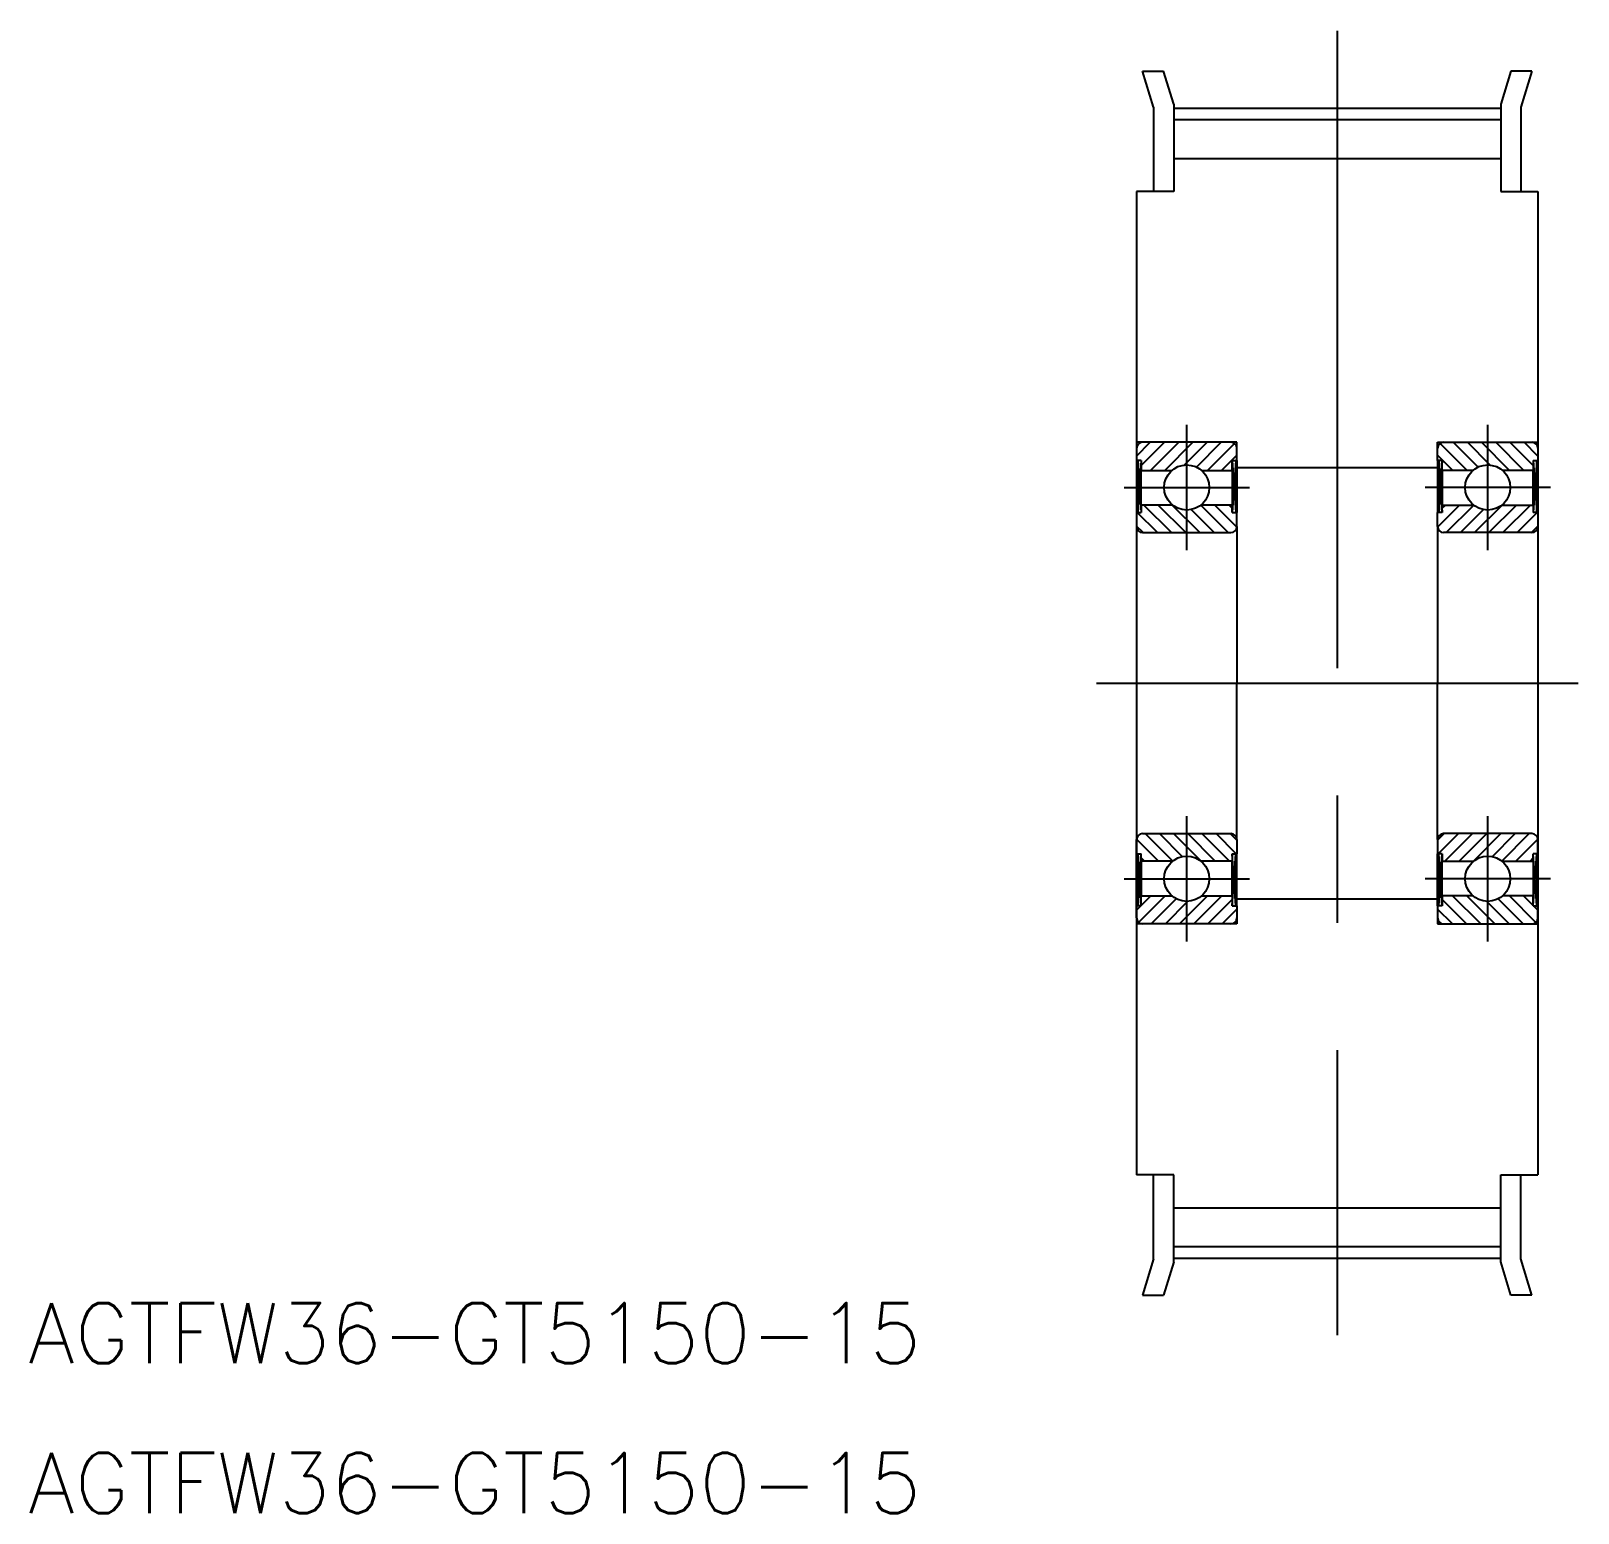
# Model space of a CAD drawing. Extents: x -55.1 to 22, y -41.4 to 32.5.
import ezdxf

# ---------------------------------------------------------------- set-up
doc = ezdxf.new("R2010")
doc.units = 0
doc.linetypes.add('CENTER', pattern=[50.8, 31.75, -6.35, 6.35, -6.35])
doc.layers.get('0').update_dxf_attribs({"linetype": 'CONTINUOUS'})
doc.layers.add('CENTER', color=1, linetype='CENTER')
doc.styles.get("Standard").update_dxf_attribs({"font": 'txt.shx', "height": 3, "bigfont": 'bigfont.shx'})

msp = doc.modelspace()

# ---------------------------------------------------------------- linework, layer by layer
at = {"color": 7, "linetype": 'CONTINUOUS'}
for p, q in [((0.3, 30.5), (1.345, 30.5)), ((0.85, 28.695), (0.3, 30.5)), ((1.85, 28.844), (1.345, 30.5)), ((18.655, 30.5), (18.15, 28.844)), ((19.7, 30.5), (18.655, 30.5)), ((19.7, 30.5), (19.15, 28.695)), ((0.85, 28.695), (0.85, 24.5)), ((1.85, 28.844), (1.85, 24.5)), ((18.15, 28.844), (18.15, 24.5)), ((19.15, 28.695), (19.15, 24.5)), ((1.85, 28.08), (18.15, 28.08)), ((1.85, 26.145), (18.15, 26.145)), ((0, 24.5), (0, -24.5)), ((1.85, 24.5), (0, 24.5)), ((18.15, 24.5), (20, 24.5)), ((20, 24.5), (20, -24.5)), ((5, 12), (0, 12)), ((0, 11.7), (0, 11.1)), ((5, 11.1), (5, 12)), ((15, 12), (20, 12)), ((15, 11.1), (15, 12)), ((20, 11.7), (20, 11.1)), ((0, 11.1), (0, 8.5)), ((0.23, 11.1), (0, 11.1)), ((0.058, 8.5), (0.058, 11.1)), ((0.23, 11.1), (0.23, 10.6)), ((4.77, 11.1), (5, 11.1)), ((4.77, 10.6), (4.77, 11.1)), ((4.943, 11.1), (4.943, 8.5)), ((5, 11.1), (5, 8.5)), ((15, 11.1), (15, 8.5)), ((15.23, 11.1), (15, 11.1)), ((15.057, 11.1), (15.057, 8.5)), ((15.23, 10.6), (15.23, 11.1)), ((19.77, 11.1), (20, 11.1)), ((19.77, 11.1), (19.77, 10.6)), ((19.942, 8.5), (19.942, 11.1)), ((20, 11.1), (20, 8.5)), ((0.23, 10.6), (1.763, 10.6)), ((0.23, 8.875), (0.23, 10.6)), ((3.237, 10.6), (4.77, 10.6)), ((4.77, 10.6), (4.77, 8.875)), ((5, 10.75), (15, 10.75)), ((16.763, 10.6), (15.23, 10.6)), ((15.23, 10.6), (15.23, 8.875)), ((19.77, 10.6), (18.237, 10.6)), ((19.77, 8.875), (19.77, 10.6)), ((0, 8.5), (0, 7.8)), ((0, 8.5), (0.23, 8.5)), ((1.793, 8.875), (0.23, 8.875)), ((0.23, 8.875), (0.23, 8.5)), ((4.77, 8.875), (3.207, 8.875)), ((4.77, 8.715), (4.61, 8.875)), ((4.77, 8.5), (4.77, 8.875)), ((4.77, 8.5), (5, 8.5)), ((5, 8.485), (4.985, 8.5)), ((5, 8.485), (4.985, 8.5)), ((5, 7.8), (5, 8.5)), ((15, 8.485), (15.015, 8.5)), ((15, 8.485), (15.015, 8.5)), ((15.23, 8.5), (15, 8.5)), ((15, 7.8), (15, 8.5)), ((15.23, 8.715), (15.39, 8.875)), ((15.23, 8.5), (15.23, 8.875)), ((15.23, 8.875), (16.793, 8.875)), ((18.207, 8.875), (19.77, 8.875)), ((19.77, 8.875), (19.77, 8.5)), ((20, 8.5), (19.77, 8.5)), ((20, 8.5), (20, 7.8)), ((0.328, 7.5), (0, 7.828)), ((5, 7.8), (5, 0)), ((15, 7.8), (15, 0)), ((19.672, 7.5), (20, 7.828)), ((0.3, 7.5), (4.7, 7.5)), ((19.7, 7.5), (15.3, 7.5)), ((5, -7.8), (5, 0)), ((15, -7.8), (15, 0)), ((0.3, -7.5), (4.7, -7.5)), ((19.7, -7.5), (15.3, -7.5)), ((0, -8.5), (0, -7.8)), ((5, -7.8), (5, -8.5)), ((15, -7.8), (15, -8.5)), ((20, -8.5), (20, -7.8)), ((0.015, -8.5), (0, -8.485)), ((0, -11.1), (0, -8.5)), ((0, -8.5), (0.23, -8.5)), ((0.058, -8.5), (0.058, -11.1)), ((0.23, -8.875), (0.23, -8.5)), ((1.793, -8.875), (0.23, -8.875)), ((0.23, -8.875), (0.23, -10.6)), ((4.77, -8.875), (3.207, -8.875)), ((4.77, -8.5), (5, -8.5)), ((4.77, -8.5), (4.77, -8.875)), ((4.77, -10.6), (4.77, -8.875)), ((4.943, -11.1), (4.943, -8.5)), ((5, -11.1), (5, -8.5)), ((15, -11.1), (15, -8.5)), ((15.23, -8.5), (15, -8.5)), ((15.057, -11.1), (15.057, -8.5)), ((15.23, -8.5), (15.23, -8.875)), ((15.23, -8.875), (16.793, -8.875)), ((15.23, -10.6), (15.23, -8.875)), ((18.207, -8.875), (19.77, -8.875)), ((19.77, -8.875), (19.77, -8.5)), ((20, -8.5), (19.77, -8.5)), ((19.77, -8.875), (19.77, -10.6)), ((19.942, -8.5), (19.942, -11.1)), ((19.985, -8.5), (20, -8.485)), ((20, -11.1), (20, -8.5)), ((0.23, -10.6), (1.763, -10.6)), ((0.23, -11.1), (0.23, -10.6)), ((0.23, -11.084), (0.714, -10.6)), ((3.237, -10.6), (4.77, -10.6)), ((4.77, -10.6), (4.77, -11.1)), ((5, -10.75), (15, -10.75)), ((15.23, -10.6), (15.23, -11.1)), ((16.763, -10.6), (15.23, -10.6)), ((19.77, -10.6), (18.237, -10.6)), ((19.77, -11.084), (19.286, -10.6)), ((19.77, -11.1), (19.77, -10.6)), ((0, -11.7), (0, -11.1)), ((0.23, -11.1), (0, -11.1)), ((0, -11.314), (0.214, -11.1)), ((4.77, -11.1), (5, -11.1)), ((5, -11.1), (5, -12)), ((15.23, -11.1), (15, -11.1)), ((15, -11.1), (15, -12)), ((19.77, -11.1), (20, -11.1)), ((20, -11.314), (19.786, -11.1)), ((20, -11.7), (20, -11.1)), ((5, -12), (0, -12)), ((15, -12), (20, -12)), ((1.85, -24.5), (0, -24.5)), ((0.85, -28.695), (0.85, -24.5)), ((1.85, -28.844), (1.85, -24.5)), ((18.15, -28.844), (18.15, -24.5)), ((18.15, -24.5), (20, -24.5)), ((19.15, -28.695), (19.15, -24.5)), ((1.85, -26.145), (18.15, -26.145)), ((1.85, -28.08), (18.15, -28.08)), ((0.85, -28.695), (0.3, -30.5)), ((1.85, -28.844), (1.345, -30.5)), ((18.655, -30.5), (18.15, -28.844)), ((19.7, -30.5), (19.15, -28.695)), ((0.3, -30.5), (1.345, -30.5)), ((19.7, -30.5), (18.655, -30.5))]:
    msp.add_line(p, q, dxfattribs=at)
at = {"color": 3, "linetype": 'CONTINUOUS'}
for p, q in [((0, 11.314), (0.686, 12)), ((0.23, 10.837), (1.393, 12)), ((0.701, 10.6), (2.101, 12)), ((1.408, 10.6), (2.808, 12)), ((2.379, 10.864), (3.515, 12)), ((2.983, 10.761), (4.222, 12)), ((3.529, 10.6), (4.873, 11.944)), ((16.471, 10.6), (15.127, 11.944)), ((17.017, 10.761), (15.778, 12)), ((17.621, 10.864), (16.485, 12)), ((18.592, 10.6), (17.192, 12)), ((19.299, 10.6), (17.899, 12)), ((19.77, 10.837), (18.607, 12)), ((20, 11.314), (19.314, 12)), ((0.23, 11.1), (0.058, 8.5)), ((0.058, 11.1), (0.23, 8.5)), ((4.236, 10.6), (5, 11.364)), ((4.943, 11.1), (4.77, 8.5)), ((4.77, 11.1), (4.943, 8.5)), ((15.764, 10.6), (15, 11.364)), ((15.23, 11.1), (15.057, 8.5)), ((15.057, 11.1), (15.23, 8.5)), ((19.942, 11.1), (19.77, 8.5)), ((19.77, 11.1), (19.942, 8.5)), ((1.036, 7.5), (0.036, 8.5)), ((1.036, 7.5), (0.036, 8.5)), ((1.743, 7.5), (0.368, 8.875)), ((1.743, 7.5), (0.368, 8.875)), ((2.45, 7.5), (1.075, 8.875)), ((2.45, 7.5), (1.075, 8.875)), ((3.157, 7.5), (1.782, 8.875)), ((3.157, 7.5), (1.782, 8.875)), ((3.864, 7.5), (2.718, 8.646)), ((3.864, 7.5), (2.718, 8.646)), ((4.571, 7.5), (3.201, 8.87)), ((4.571, 7.5), (3.201, 8.87)), ((4.999, 7.779), (3.903, 8.875)), ((4.999, 7.779), (3.903, 8.875)), ((4.77, 8.715), (4.61, 8.875)), ((15.001, 7.779), (16.097, 8.875)), ((15.001, 7.779), (16.097, 8.875)), ((15.23, 8.715), (15.39, 8.875)), ((15.429, 7.5), (16.799, 8.87)), ((15.429, 7.5), (16.799, 8.87)), ((16.136, 7.5), (17.282, 8.646)), ((16.136, 7.5), (17.282, 8.646)), ((16.843, 7.5), (18.218, 8.875)), ((16.843, 7.5), (18.218, 8.875)), ((17.55, 7.5), (18.925, 8.875)), ((17.55, 7.5), (18.925, 8.875)), ((18.257, 7.5), (19.632, 8.875)), ((18.257, 7.5), (19.632, 8.875)), ((18.964, 7.5), (19.964, 8.5)), ((18.964, 7.5), (19.964, 8.5)), ((0.328, 7.5), (0, 7.828)), ((19.672, 7.5), (20, 7.828)), ((1.8, -8.871), (0.429, -7.5)), ((2.287, -8.651), (1.136, -7.5)), ((3.218, -8.875), (1.843, -7.5)), ((3.925, -8.875), (2.55, -7.5)), ((4.632, -8.875), (3.257, -7.5)), ((4.964, -8.5), (3.964, -7.5)), ((5, -7.828), (4.672, -7.5)), ((15, -7.828), (15.328, -7.5)), ((15.036, -8.5), (16.036, -7.5)), ((15.368, -8.875), (16.743, -7.5)), ((16.075, -8.875), (17.45, -7.5)), ((16.782, -8.875), (18.157, -7.5)), ((17.713, -8.651), (18.864, -7.5)), ((18.2, -8.871), (19.571, -7.5)), ((1.097, -8.875), (0.002, -7.78)), ((18.903, -8.875), (19.998, -7.78)), ((0.23, -11.1), (0.058, -8.5)), ((0.058, -11.1), (0.23, -8.5)), ((0.39, -8.875), (0.23, -8.715)), ((4.77, -11.1), (4.943, -8.5)), ((4.943, -11.1), (4.77, -8.5)), ((15.057, -11.1), (15.23, -8.5)), ((15.23, -11.1), (15.057, -8.5)), ((19.61, -8.875), (19.77, -8.715)), ((19.942, -11.1), (19.77, -8.5)), ((19.77, -11.1), (19.942, -8.5)), ((0.099, -11.922), (1.421, -10.6)), ((0.099, -11.922), (1.421, -10.6)), ((0.23, -11.084), (0.714, -10.6)), ((0.728, -12), (1.98, -10.748)), ((0.728, -12), (1.98, -10.748)), ((2.142, -12), (3.542, -10.6)), ((2.142, -12), (3.542, -10.6)), ((2.849, -12), (4.249, -10.6)), ((2.849, -12), (4.249, -10.6)), ((3.556, -12), (4.77, -10.786)), ((3.556, -12), (4.77, -10.786)), ((16.444, -12), (15.23, -10.786)), ((16.444, -12), (15.23, -10.786)), ((17.151, -12), (15.751, -10.6)), ((17.151, -12), (15.751, -10.6)), ((17.858, -12), (16.458, -10.6)), ((17.858, -12), (16.458, -10.6)), ((19.272, -12), (18.02, -10.748)), ((19.272, -12), (18.02, -10.748)), ((19.901, -11.922), (18.579, -10.6)), ((19.901, -11.922), (18.579, -10.6)), ((19.77, -11.084), (19.286, -10.6)), ((0, -11.314), (0.214, -11.1)), ((1.435, -12), (2.562, -10.873)), ((1.435, -12), (2.562, -10.873)), ((4.263, -12), (5, -11.263)), ((4.263, -12), (5, -11.263)), ((15.737, -12), (15, -11.263)), ((15.737, -12), (15, -11.263)), ((18.565, -12), (17.438, -10.873)), ((18.565, -12), (17.438, -10.873)), ((20, -11.314), (19.786, -11.1))]:
    msp.add_line(p, q, dxfattribs=at)
at = {"color": 7, "linetype": 'CONTINUOUS'}
for centre in [(2.5, 9.75), (17.5, 9.75), (2.5, -9.75), (17.5, -9.75)]:
    msp.add_circle(centre, 1.125, dxfattribs=at)
for centre, start, end in [((0.3, 11.7), 90, 180), ((4.7, 11.7), 0, 90), ((15.3, 11.7), 90, 180), ((19.7, 11.7), 0, 90), ((0.3, 7.8), 180, 270), ((4.7, 7.8), 270, 0), ((15.3, 7.8), 180, 270), ((19.7, 7.8), 270, 0), ((0.3, -7.8), 90, 180), ((4.7, -7.8), 0, 90), ((15.3, -7.8), 90, 180), ((19.7, -7.8), 0, 90), ((0.3, -11.7), 180, 270), ((4.7, -11.7), 270, 0), ((15.3, -11.7), 180, 270), ((19.7, -11.7), 270, 0)]:
    msp.add_arc(centre, 0.3, start, end, dxfattribs=at)
at = {"layer": 'CENTER', "color": 1, "linetype": 'CENTER'}
for p, q in [((10, 32.5), (10, -32.5)), ((1.85, 28.65), (18.15, 28.65)), ((2.5, 6.625), (2.5, 12.875)), ((17.5, 6.625), (17.5, 12.875)), ((-0.625, 9.75), (5.625, 9.75)), ((20.625, 9.75), (14.375, 9.75)), ((-2, 0), (22, 0)), ((2.5, -12.875), (2.5, -6.625)), ((17.5, -12.875), (17.5, -6.625)), ((-0.625, -9.75), (5.625, -9.75)), ((20.625, -9.75), (14.375, -9.75)), ((1.85, -28.65), (18.15, -28.65))]:
    msp.add_line(p, q, dxfattribs=at)

# ---------------------------------------------------------------- texts
at = {"color": 7, "linetype": 'CONTINUOUS'}
for p in [(-55.223, -33.893), (-55.223, -41.36)]:
    msp.add_text('AGTFW36-GT5150-15', height=3, dxfattribs=at).set_placement(p)

doc.saveas('drawing.dxf')
